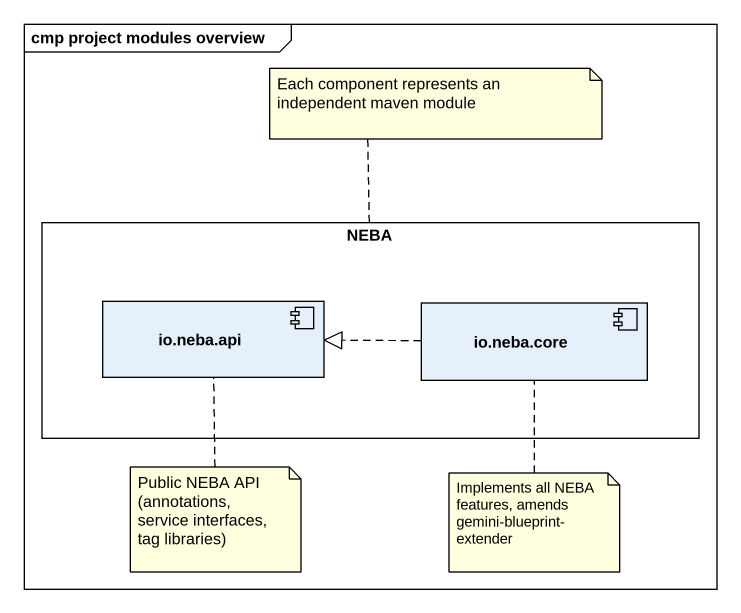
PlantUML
@startuml
mainframe cmp project modules overview
rectangle NEBA {
  component "io.neba.api" as io_neba_api
  component "io.neba.core" as io_neba_core
}
io_neba_core .left.|> io_neba_api
note top of NEBA : Each component represents an independent maven module
note bottom of io_neba_api : Public NEBA API (annotations, service interfaces, tag libraries)
note bottom of io_neba_core : Implements all NEBA features, amends gemini-blueprint-extender
@enduml
